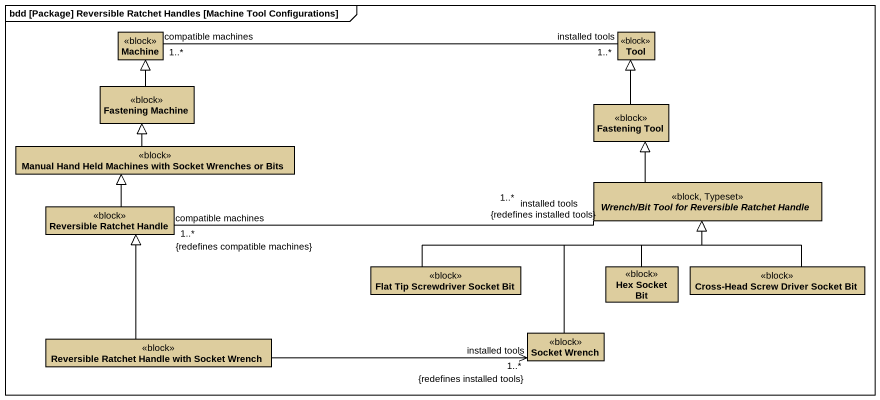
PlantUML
@startuml
mainframe bdd [Package] Reversible Ratchet Handles [Machine Tool Configurations]
hide circle
hide empty members
class Machine <<block>> #DDCD9E
class Tool <<block>> #DDCD9E
class "Fastening Machine" as Fastening_Machine <<block>> #DDCD9E
class "Fastening Tool" as Fastening_Tool <<block>> #DDCD9E
class "Manual Hand Held Machines with Socket Wrenches or Bits" as Manual_Hand_Held_Machines <<block>> #DDCD9E
abstract class "Wrench/Bit Tool for Reversible Ratchet Handle" as Wrench_Bit_Tool_for <<block, Typeset>> #DDCD9E
class "Reversible Ratchet Handle" as Reversible_Ratchet_Handle <<block>> #DDCD9E
class "Flat Tip Screwdriver Socket Bit" as Flat_Tip_Screwdriver_Socket <<block>> #DDCD9E
class "Hex Socket Bit" as Hex_Socket_Bit <<block>> #DDCD9E
class "Cross-Head Screw Driver Socket Bit" as Cross_Head_Screw_Driver <<block>> #DDCD9E
class "Reversible Ratchet Handle with Socket Wrench" as Reversible_Ratchet_Handle_2 <<block>> #DDCD9E
class "Socket Wrench" as Socket_Wrench <<block>> #DDCD9E
Machine "compatible machines\n1..*" -right- "installed tools\n1..*" Tool
Fastening_Machine -up-|> Machine
Fastening_Tool -up-|> Tool
Manual_Hand_Held_Machines -up-|> Fastening_Machine
Wrench_Bit_Tool_for -up-|> Fastening_Tool
Reversible_Ratchet_Handle -up-|> Manual_Hand_Held_Machines
Reversible_Ratchet_Handle "compatible machines\n1..*\n{redefines compatible machines}" -right- "installed tools\n1..*\n{redefines installed tools}" Wrench_Bit_Tool_for
Flat_Tip_Screwdriver_Socket -right-|> Wrench_Bit_Tool_for
Hex_Socket_Bit -up-|> Wrench_Bit_Tool_for
Cross_Head_Screw_Driver -up-|> Wrench_Bit_Tool_for
Reversible_Ratchet_Handle_2 -up-|> Reversible_Ratchet_Handle
Reversible_Ratchet_Handle_2 -right-> "installed tools\n1..*\n{redefines installed tools}" Socket_Wrench
Socket_Wrench -up-|> Wrench_Bit_Tool_for
@enduml
